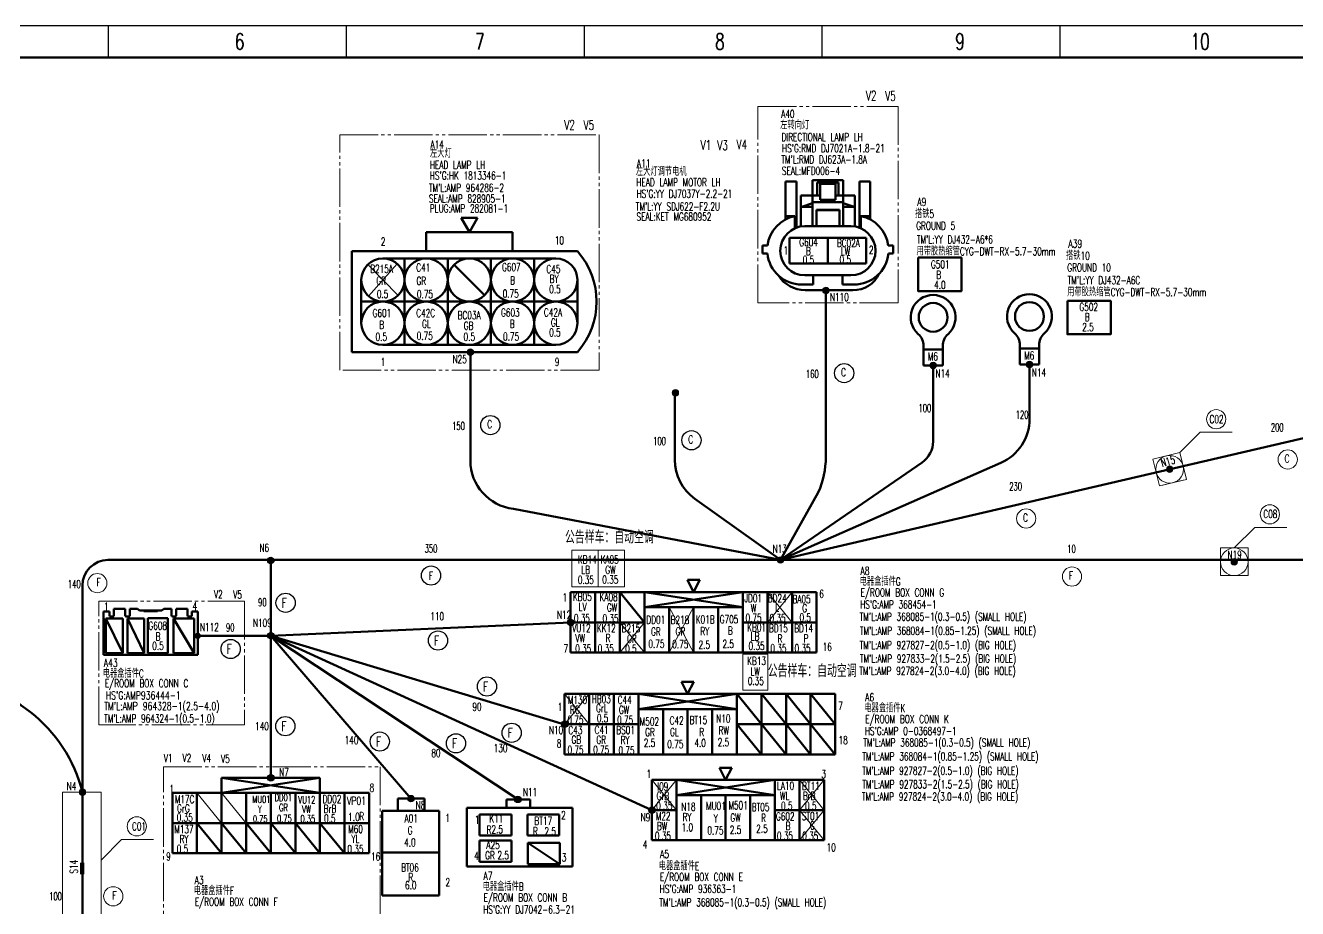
# Model space of a CAD drawing. Header units: millimetres. Extents: x 1685 to 4064, y 70 to 911.
# Drawn here: x 2031 to 2428.3, y 634.7 to 910.6 of the extents above; entities that cross this region are included whole.
import ezdxf
from ezdxf.enums import TextEntityAlignment as Align

# ---------------------------------------------------------------- set-up
doc = ezdxf.new("R2010")
doc.units = ezdxf.units.MM
doc.linetypes.add('PHANTOM', pattern=[17, 12, -1, 1, -1, 1, -1])
for name, color, linetype, lineweight in [('0Filament', 7, 'Continuous', 20), ('4CONTOUR', 4, 'Continuous', 50), ('5PHANTOM', 6, 'PHANTOM', 20)]:
    doc.layers.add(name, color=color, linetype=linetype, lineweight=lineweight)
doc.layers.add('2FRAM', color=2, linetype='Continuous')
doc.styles.add('HZ', font='TXT', dxfattribs={"width": 0.7, "height": 4, "bigfont": 'HZTXT'})

msp = doc.modelspace()

# ---------------------------------------------------------------- hatches: boundary and pattern name
at = {"lineweight": 9}
h = msp.add_hatch(color=256, dxfattribs=at)
edge = h.paths.add_edge_path()
edge.add_arc((2169.965, 808.546), 1, 0, 360)
h = msp.add_hatch(color=256, dxfattribs=at)
edge = h.paths.add_edge_path()
edge.add_arc((2234.009, 795.846), 1, 0, 360)
h = msp.add_hatch(color=256, dxfattribs=at)
edge = h.paths.add_edge_path()
edge.add_arc((2107.593, 743.475), 1, 0, 360)
h = msp.add_hatch(color=256, dxfattribs=at)
edge = h.paths.add_edge_path()
edge.add_arc((2201.272, 724.136), 1, 0, 360)
h = msp.add_hatch(color=256, dxfattribs=at)
edge = h.paths.add_edge_path()
edge.add_arc((2107.643, 719.978), 1, 0, 360)
h = msp.add_hatch(color=256, dxfattribs=at)
edge = h.paths.add_edge_path()
edge.add_arc((2199.434, 692.342), 1, 0, 360)
h = msp.add_hatch(color=256, dxfattribs=at)
edge = h.paths.add_edge_path()
edge.add_arc((2107.643, 675.579), 1, 0, 360)
h = msp.add_hatch(color=256, dxfattribs=at)
edge = h.paths.add_edge_path()
edge.add_arc((2151.396, 669.09), 1, 0, 360)
h = msp.add_hatch(color=256, dxfattribs=at)
edge = h.paths.add_edge_path()
edge.add_arc((2184.766, 668.82), 1, 0, 360)
h = msp.add_hatch(color=256, dxfattribs=at)
edge = h.paths.add_edge_path()
edge.add_arc((2226.688, 665.49), 1, 0, 360)
at = {"layer": '0Filament'}
h = msp.add_hatch(color=256, dxfattribs=at)
edge = h.paths.add_edge_path()
edge.add_arc((2281.017, 827.843), 1, 0, 360)
h = msp.add_hatch(color=256, dxfattribs=at)
edge = h.paths.add_edge_path()
edge.add_arc((2314.535, 804.422), 1, 0, 360)
h = msp.add_hatch(color=256, dxfattribs=at)
edge = h.paths.add_edge_path()
edge.add_arc((2344.627, 804.702), 1, 0, 360)
h = msp.add_hatch(color=256, dxfattribs=at)
edge = h.paths.add_edge_path()
edge.add_arc((2388.396, 771.985), 1, 0, 360)
h = msp.add_hatch(color=256, dxfattribs=at)
edge = h.paths.add_edge_path()
edge.add_arc((2266.829, 743.638), 1, 0, 360)
h = msp.add_hatch(color=256, dxfattribs=at)
edge = h.paths.add_edge_path()
edge.add_arc((2408.554, 743.061), 1, 0, 360)
h = msp.add_hatch(color=256, dxfattribs=at)
edge = h.paths.add_edge_path()
edge.add_arc((2084.787, 719.939), 1, 0, 360)
h = msp.add_hatch(color=256, dxfattribs=at)
edge = h.paths.add_edge_path()
edge.add_arc((2048.794, 671.077), 1, 0, 360)
msp.add_hatch(color=256, dxfattribs=at).paths.add_polyline_path([(2048.022, 645.425), (2048.022, 649.114), (2049.33, 649.114), (2049.33, 645.425)])

# ---------------------------------------------------------------- linework, layer by layer
for p, q in [((1685.279, 910.624), (2874.279, 910.624)), ((2056.842, 910.624), (2056.842, 900.624)), ((2131.154, 910.624), (2131.154, 900.624)), ((2205.467, 910.624), (2205.467, 900.624)), ((2279.779, 910.624), (2279.779, 900.624)), ((2354.092, 910.624), (2354.092, 900.624))]:
    msp.add_line(p, q)
at = {"lineweight": 9}
for centre in [(2169.965, 808.546), (2234.009, 795.846), (2107.593, 743.475), (2201.272, 724.136), (2107.643, 719.978), (2199.434, 692.342), (2107.643, 675.579), (2151.396, 669.09), (2184.766, 668.82), (2226.688, 665.49)]:
    msp.add_circle(centre, 1, dxfattribs=at)
for centre, radius in [((2286.713, 802.004), 3), ((2176.203, 785.764), 3), ((2239.003, 781.031), 3), ((2107.593, 743.475), 1), ((2157.673, 738.771), 3), ((2112.241, 730.25), 3), ((2201.272, 724.136), 1), ((2107.643, 719.978), 1), ((2159.84, 718.469), 3), ((2095.068, 715.817), 3), ((2175.131, 704.108), 3), ((2112.156, 691.72), 3), ((2182.857, 689.66), 3), ((2199.434, 692.342), 1), ((2141.665, 686.897), 3), ((2165.45, 686.341), 3), ((2107.643, 675.579), 1), ((2151.396, 669.09), 1), ((2184.766, 668.82), 1), ((2226.688, 665.49), 1)]:
    msp.add_circle(centre, radius)
at = {"layer": '0Filament', "color": 1}
for p, q in [((2137.911, 835.915), (2147.377, 826.291)), ((2138.147, 826.069), (2147.141, 836.137)), ((2209.849, 746.7), (2209.849, 735.236)), ((2262.74, 733.567), (2270.424, 724.136)), ((2262.74, 724.136), (2270.424, 733.567)), ((2232.006, 728.852), (2239.69, 714.705)), ((2232.006, 714.705), (2239.69, 728.852)), ((2216.639, 724.136), (2224.323, 714.705)), ((2216.639, 714.705), (2224.323, 724.136)), ((2199.394, 701.772), (2207.078, 692.342)), ((2199.394, 692.283), (2207.078, 701.772)), ((2226.632, 665.49), (2234.332, 674.921)), ((2226.648, 674.921), (2234.332, 665.49)), ((2272.75, 674.921), (2280.433, 665.49)), ((2272.75, 665.49), (2280.433, 674.921)), ((2272.75, 665.49), (2280.433, 656.059)), ((2272.75, 656.059), (2280.433, 665.49))]:
    msp.add_line(p, q, dxfattribs=at)
at = {"layer": '0Filament'}
for p, q in [((2391.566, 777.207), (2397.951, 783.592)), ((2397.951, 783.592), (2407.951, 783.592)), ((2383.173, 775.155), (2391.566, 777.207)), ((2385.226, 766.762), (2383.173, 775.155)), ((2391.566, 777.207), (2393.619, 768.814)), ((2393.619, 768.814), (2385.226, 766.762)), ((2386.222, 767.006), (2392.622, 768.571)), ((2408.554, 747.381), (2414.939, 753.765)), ((2414.939, 753.765), (2424.939, 753.765)), ((2404.234, 738.741), (2404.234, 747.381)), ((2404.234, 747.381), (2412.874, 747.381)), ((2412.874, 747.381), (2412.874, 738.741)), ((2404.234, 746.355), (2404.234, 739.766)), ((2412.874, 738.741), (2404.234, 738.741)), ((2054.621, 649.901), (2061.005, 656.285)), ((2061.005, 656.285), (2071.005, 656.285))]:
    msp.add_line(p, q, dxfattribs=at)
at = {"layer": '0Filament', "color": 4}
for p, q in [((2084.553, 670.864), (2092.237, 661.433)), ((2092.237, 670.864), (2099.92, 661.433))]:
    msp.add_line(p, q, dxfattribs=at)
at = {"layer": '0Filament', "color": 1}
for points in [[(2201.639, 746.7), (2218.059, 746.7), (2218.059, 735.236), (2201.639, 735.236)], [(2255.072, 714.238), (2262.862, 714.238), (2262.862, 702.939), (2255.072, 702.939)]]:
    msp.add_lwpolyline(points, close=True, dxfattribs=at)
at = {"layer": '0Filament'}
msp.add_lwpolyline([(2042.515, 591.058), (2054.621, 591.058), (2054.621, 671.046), (2042.515, 671.046)], close=True, dxfattribs=at)
for centre, radius in [((2281.017, 827.843), 1), ((2281.017, 827.843), 1), ((2314.535, 804.422), 1), ((2314.535, 804.422), 1), ((2344.627, 804.702), 1), ((2344.627, 804.702), 1), ((2402.934, 787.603), 3), ((2388.396, 771.985), 4.32), ((2425.269, 775.035), 3), ((2388.396, 771.985), 1), ((2388.396, 771.985), 1), ((2343.565, 756.588), 3), ((2419.687, 757.884), 3), ((2408.554, 743.061), 4.32), ((2266.829, 743.638), 1), ((2266.829, 743.638), 1), ((2408.554, 743.061), 1), ((2408.554, 743.061), 1), ((2053.43, 736.398), 3), ((2357.871, 738.463), 3), ((2048.794, 671.077), 1), ((2048.794, 671.077), 1), ((2065.753, 660.404), 3), ((2058.408, 638.57), 3)]:
    msp.add_circle(centre, radius, dxfattribs=at)
at = {"layer": '2FRAM', "linetype": 'ByBlock', "lineweight": 50}
msp.add_line((1695.279, 900.624), (4053.279, 900.624), dxfattribs=at)
at = {"layer": '4CONTOUR'}
for p, q in [((2276.83, 862.318), (2276.83, 857.518)), ((2276.83, 862.318), (2286.43, 862.318)), ((2286.43, 862.318), (2286.43, 857.518)), ((2271.79, 861.896), (2268.43, 861.896)), ((2268.43, 851.059), (2268.43, 861.896)), ((2271.79, 847.45), (2271.79, 861.896)), ((2278.27, 857.518), (2278.27, 861.598)), ((2278.27, 861.598), (2284.99, 861.598)), ((2279.23, 861.118), (2279.23, 856.117)), ((2279.23, 861.118), (2284.03, 861.118)), ((2284.03, 861.118), (2284.03, 856.117)), ((2284.99, 857.518), (2284.99, 861.598)), ((2294.83, 861.896), (2291.47, 861.896)), ((2291.47, 847.45), (2291.47, 861.896)), ((2294.83, 851.059), (2294.83, 861.896)), ((2273.23, 857.518), (2273.23, 853.918)), ((2273.23, 857.518), (2276.83, 857.518)), ((2276.83, 855.118), (2273.455, 853.918)), ((2276.83, 855.379), (2276.83, 857.518)), ((2276.83, 857.518), (2279.23, 857.518)), ((2276.83, 847.918), (2276.83, 855.379)), ((2276.83, 855.379), (2286.43, 855.379)), ((2279.23, 856.117), (2284.03, 856.117)), ((2284.03, 857.518), (2286.43, 857.518)), ((2286.43, 855.379), (2286.43, 857.518)), ((2290.03, 857.518), (2286.43, 857.518)), ((2286.43, 847.918), (2286.43, 855.379)), ((2286.43, 855.118), (2289.805, 853.918)), ((2290.03, 857.518), (2290.03, 853.918)), ((2167.065, 850.536), (2169.644, 846.07)), ((2172.223, 850.536), (2167.065, 850.536)), ((2169.644, 846.07), (2172.223, 850.536)), ((2268.43, 850.029), (2268.43, 851.059)), ((2268.43, 851.059), (2271.31, 851.059)), ((2271.31, 851.059), (2271.31, 847.255)), ((2273.23, 853.918), (2273.23, 847.823)), ((2273.23, 853.918), (2273.455, 853.918)), ((2273.455, 853.918), (2276.83, 853.918)), ((2278.03, 852.979), (2285.23, 852.979)), ((2278.03, 847.918), (2278.03, 852.979)), ((2278.03, 852.958), (2285.23, 852.958)), ((2285.23, 847.918), (2285.23, 852.979)), ((2286.43, 853.918), (2289.805, 853.918)), ((2290.03, 853.918), (2289.805, 853.918)), ((2290.03, 853.918), (2290.03, 847.823)), ((2291.95, 851.059), (2294.83, 851.059)), ((2291.95, 851.059), (2291.95, 847.255)), ((2294.83, 850.029), (2294.83, 851.059)), ((2288.83, 847.918), (2274.43, 847.918)), ((2183.144, 846.07), (2156.144, 846.07)), ((2156.144, 840.103), (2156.144, 846.07)), ((2183.144, 840.103), (2183.144, 846.07)), ((2269.63, 844.238), (2281.63, 844.238)), ((2269.63, 844.238), (2269.63, 836.238)), ((2281.63, 844.238), (2281.63, 836.238)), ((2281.63, 844.238), (2293.63, 844.238)), ((2293.63, 844.238), (2293.63, 836.238)), ((2132.894, 840.103), (2203.394, 840.103)), ((2132.894, 840.103), (2132.894, 808.603)), ((2261.23, 841.903), (2262.765, 841.903)), ((2261.23, 841.903), (2261.23, 839.39)), ((2262.725, 839.39), (2261.23, 839.39)), ((2302.03, 841.903), (2300.496, 841.903)), ((2300.535, 839.39), (2302.03, 839.39)), ((2302.03, 841.903), (2302.03, 839.39)), ((2142.644, 837.853), (2196.644, 837.853)), ((2149.394, 837.853), (2149.394, 810.853)), ((2162.894, 810.853), (2162.894, 837.853)), ((2164.871, 835.876), (2174.417, 826.33)), ((2176.394, 810.853), (2176.394, 837.853)), ((2189.894, 810.853), (2189.894, 837.853)), ((2269.63, 836.238), (2281.63, 836.238)), ((2281.63, 836.238), (2293.63, 836.238)), ((2135.894, 817.603), (2135.894, 831.103)), ((2203.394, 817.603), (2203.394, 831.103)), ((2288.83, 832.558), (2274.43, 832.558)), ((2277.07, 832.558), (2277.07, 829.678)), ((2286.19, 832.558), (2286.19, 829.678)), ((2273.47, 829.678), (2277.07, 829.678)), ((2274.515, 827.932), (2289.395, 827.932)), ((2280.991, 775.856), (2280.991, 827.743)), ((2286.19, 829.678), (2289.79, 829.678)), ((2135.894, 824.353), (2203.394, 824.353)), ((2142.644, 810.853), (2196.644, 810.853)), ((2309.829, 814.204), (2309.816, 814.204)), ((2309.816, 814.204), (2309.829, 814.204)), ((2339.921, 814.485), (2339.908, 814.485)), ((2339.908, 814.485), (2339.921, 814.485)), ((2341.587, 810.758), (2341.575, 810.758)), ((2341.575, 804.702), (2341.575, 810.758)), ((2341.575, 810.758), (2341.587, 810.758)), ((2341.575, 810.758), (2341.575, 804.702)), ((2341.587, 809.702), (2341.587, 810.758)), ((2341.587, 810.758), (2341.587, 809.702)), ((2347.587, 809.702), (2347.587, 810.758)), ((2347.587, 810.758), (2347.587, 809.702)), ((2132.894, 808.603), (2203.394, 808.603)), ((2169.956, 774.713), (2169.956, 808.603)), ((2311.495, 810.478), (2311.483, 810.478)), ((2311.483, 804.422), (2311.483, 810.478)), ((2311.483, 810.478), (2311.495, 810.478)), ((2311.483, 810.478), (2311.483, 804.422)), ((2311.495, 809.422), (2311.495, 810.478)), ((2311.495, 810.478), (2311.495, 809.422)), ((2311.795, 809.422), (2311.495, 809.422)), ((2311.495, 809.422), (2311.495, 804.422)), ((2317.495, 809.422), (2311.495, 809.422)), ((2317.495, 809.422), (2311.495, 809.422)), ((2311.495, 804.422), (2311.495, 809.422)), ((2311.795, 809.422), (2317.195, 809.422)), ((2317.495, 809.422), (2317.195, 809.422)), ((2317.495, 809.422), (2317.495, 810.478)), ((2317.495, 810.478), (2317.495, 809.422)), ((2317.495, 809.422), (2317.495, 804.422)), ((2341.887, 809.702), (2341.587, 809.702)), ((2341.587, 809.702), (2341.587, 804.702)), ((2347.587, 809.702), (2341.587, 809.702)), ((2347.587, 809.702), (2341.587, 809.702)), ((2341.587, 804.702), (2341.587, 809.702)), ((2341.887, 809.702), (2347.287, 809.702)), ((2347.587, 809.702), (2347.287, 809.702)), ((2347.587, 809.702), (2347.587, 804.702)), ((2311.495, 804.422), (2311.483, 804.422)), ((2311.483, 804.422), (2311.495, 804.422)), ((2311.483, 804.422), (2311.495, 804.422)), ((2311.495, 804.422), (2317.495, 804.422)), ((2317.495, 804.422), (2311.495, 804.422)), ((2314.495, 804.422), (2314.495, 780.692)), ((2341.587, 804.702), (2341.575, 804.702)), ((2341.575, 804.702), (2341.587, 804.702)), ((2341.575, 804.702), (2341.587, 804.702)), ((2341.587, 804.702), (2347.587, 804.702)), ((2347.587, 804.702), (2341.587, 804.702)), ((2344.627, 787.704), (2344.627, 804.702)), ((2233.302, 795.88), (2233.637, 795.858)), ((2233.637, 795.858), (2233.97, 795.846)), ((2233.803, 795.852), (2233.803, 774.955)), ((2233.97, 795.846), (2234.305, 795.839)), ((2234.305, 795.839), (2234.644, 795.842)), ((2234.644, 795.842), (2234.979, 795.855)), ((2478.244, 792.928), (2266.789, 743.638)), ((2311.032, 774.103), (2266.789, 743.638)), ((2266.789, 743.638), (2335.673, 773.977)), ((2266.829, 743.638), (2278.637, 764.706)), ((2266.809, 743.652), (2183.396, 759.609)), ((2240.082, 762.751), (2266.829, 743.638)), ((2056.719, 743.638), (3168.949, 743.604)), ((2107.643, 743.466), (2107.643, 719.978)), ((2048.787, 735.638), (2048.787, 132.289)), ((2237.776, 737.395), (2241.604, 737.395)), ((2237.776, 737.395), (2239.69, 733.567)), ((2239.69, 733.567), (2241.604, 737.395)), ((2201.272, 733.567), (2201.272, 724.136)), ((2208.956, 733.567), (2201.272, 733.567)), ((2208.956, 733.567), (2208.956, 724.136)), ((2216.639, 733.567), (2208.956, 733.567)), ((2216.639, 733.567), (2216.639, 724.136)), ((2224.323, 733.567), (2216.639, 733.567)), ((2216.639, 733.567), (2224.323, 724.136)), ((2224.323, 733.567), (2224.323, 724.136)), ((2262.74, 733.567), (2255.057, 733.567)), ((2255.057, 733.567), (2255.057, 724.136)), ((2262.74, 733.567), (2262.74, 724.136)), ((2270.424, 733.567), (2262.74, 733.567)), ((2270.424, 733.567), (2270.424, 724.136)), ((2278.108, 733.567), (2270.424, 733.567)), ((2278.108, 733.567), (2278.108, 724.136)), ((2055.4, 727.487), (2057.195, 727.487)), ((2055.4, 714.042), (2055.4, 727.487)), ((2057.195, 726.462), (2057.195, 727.487)), ((2058.6, 728.387), (2062.095, 728.387)), ((2058.6, 726.462), (2058.6, 728.387)), ((2062.095, 726.462), (2062.095, 728.387)), ((2065.972, 728.387), (2063.6, 728.387)), ((2063.6, 728.387), (2063.6, 726.462)), ((2065.972, 728.387), (2066.593, 727.89)), ((2066.593, 727.89), (2066.831, 727.89)), ((2066.831, 727.89), (2073.364, 727.89)), ((2067.948, 727.89), (2067.948, 727.59)), ((2067.948, 727.59), (2072.248, 727.59)), ((2069.698, 727.89), (2069.698, 727.59)), ((2070.498, 727.89), (2070.498, 727.59)), ((2072.248, 727.59), (2072.248, 727.89)), ((2073.602, 727.89), (2073.364, 727.89)), ((2074.224, 728.387), (2073.602, 727.89)), ((2074.224, 728.387), (2076.595, 728.387)), ((2076.595, 726.462), (2076.595, 728.387)), ((2078.1, 728.387), (2081.595, 728.387)), ((2078.1, 726.462), (2078.1, 728.387)), ((2081.595, 726.462), (2081.595, 728.387)), ((2083, 727.487), (2084.795, 727.487)), ((2083, 726.462), (2083, 727.487)), ((2084.795, 727.487), (2084.795, 714.042)), ((2232.006, 728.852), (2232.006, 714.705)), ((2239.69, 728.852), (2239.69, 714.705)), ((2247.373, 728.852), (2247.373, 714.705)), ((2056.114, 725.316), (2061.381, 714.475)), ((2056.114, 725.316), (2061.381, 725.316)), ((2056.114, 714.475), (2056.114, 725.316)), ((2058.075, 725.937), (2057.72, 725.937)), ((2061.381, 725.316), (2061.381, 714.475)), ((2063.075, 725.937), (2062.62, 725.937)), ((2062.804, 725.359), (2068.072, 725.359)), ((2062.804, 714.518), (2062.804, 725.359)), ((2062.804, 725.359), (2068.072, 714.518)), ((2068.072, 725.359), (2068.072, 714.518)), ((2069.175, 725.403), (2075.473, 725.403)), ((2069.175, 714.562), (2069.175, 725.403)), ((2075.473, 725.403), (2075.473, 714.562)), ((2077.575, 725.937), (2077.12, 725.937)), ((2077.248, 725.359), (2083.698, 725.359)), ((2077.248, 714.518), (2077.248, 725.359)), ((2077.248, 725.359), (2083.698, 714.518)), ((2082.475, 725.937), (2082.12, 725.937)), ((2083.698, 725.359), (2083.698, 714.518)), ((2107.643, 719.978), (2201.272, 724.136)), ((2201.272, 724.136), (2208.956, 724.136)), ((2201.272, 724.136), (2201.272, 714.705)), ((2208.956, 724.136), (2216.639, 724.136)), ((2208.956, 724.136), (2208.956, 714.705)), ((2216.639, 724.136), (2224.323, 724.136)), ((2216.639, 724.136), (2216.639, 714.705)), ((2224.323, 724.136), (2224.323, 714.705)), ((2255.057, 724.136), (2255.057, 714.705)), ((2255.057, 724.136), (2262.74, 724.136)), ((2262.74, 724.136), (2270.424, 724.136)), ((2262.74, 724.136), (2262.74, 714.705)), ((2270.424, 724.136), (2270.424, 714.705)), ((2270.424, 724.136), (2278.108, 724.136)), ((2278.108, 724.136), (2278.108, 714.705)), ((2107.643, 719.978), (2084.795, 719.978)), ((2107.643, 719.978), (2107.643, 675.579)), ((2107.643, 719.978), (2151.396, 669.09)), ((2107.643, 719.978), (2184.846, 668.82)), ((2107.643, 719.978), (2226.632, 665.49)), ((2107.643, 719.978), (2199.394, 692.283)), ((2084.795, 714.042), (2055.4, 714.042)), ((2061.381, 714.475), (2056.114, 714.475)), ((2068.072, 714.518), (2062.804, 714.518)), ((2075.473, 714.562), (2069.175, 714.562)), ((2083.698, 714.518), (2077.248, 714.518)), ((2201.272, 714.705), (2208.956, 714.705)), ((2208.956, 714.705), (2216.639, 714.705)), ((2216.639, 714.705), (2224.323, 714.705)), ((2224.323, 714.705), (2232.006, 714.705)), ((2232.006, 714.705), (2239.69, 714.705)), ((2239.69, 714.705), (2247.373, 714.705)), ((2247.373, 714.705), (2255.057, 714.705)), ((2255.057, 714.705), (2262.74, 714.705)), ((2262.74, 714.705), (2270.424, 714.705)), ((2270.424, 714.705), (2278.108, 714.705)), ((2235.898, 705.601), (2237.812, 701.772)), ((2235.898, 705.6), (2239.726, 705.6)), ((2237.812, 701.772), (2239.726, 705.601)), ((2207.078, 701.772), (2199.394, 701.772)), ((2199.394, 701.772), (2199.394, 692.342)), ((2207.078, 701.772), (2207.078, 692.342)), ((2214.761, 701.772), (2207.078, 701.772)), ((2214.761, 701.772), (2214.761, 692.342)), ((2222.445, 701.772), (2214.761, 701.772)), ((2222.445, 701.772), (2222.445, 692.342)), ((2260.862, 701.772), (2253.179, 701.772)), ((2253.179, 701.772), (2253.179, 692.342)), ((2260.862, 701.772), (2260.862, 692.342)), ((2268.546, 701.772), (2260.862, 701.772)), ((2268.546, 701.772), (2268.546, 692.342)), ((2276.229, 701.772), (2268.546, 701.772)), ((2276.229, 701.772), (2276.229, 692.342)), ((2283.913, 701.772), (2276.229, 701.772)), ((2283.913, 701.772), (2283.913, 692.342)), ((2230.128, 697.057), (2230.128, 682.911)), ((2237.812, 697.057), (2237.812, 682.911)), ((2245.495, 697.057), (2245.495, 682.911)), ((2199.394, 692.342), (2207.078, 692.342)), ((2199.394, 692.342), (2199.394, 682.911)), ((2207.078, 692.342), (2214.761, 692.342)), ((2207.078, 692.342), (2207.078, 682.911)), ((2214.761, 692.342), (2222.445, 692.342)), ((2214.761, 692.342), (2214.761, 682.911)), ((2222.445, 692.342), (2222.445, 682.911)), ((2253.179, 692.342), (2253.179, 682.911)), ((2253.179, 692.342), (2260.862, 692.342)), ((2260.862, 692.342), (2268.546, 692.342)), ((2260.862, 692.342), (2260.862, 682.911)), ((2268.546, 692.342), (2268.546, 682.911)), ((2268.546, 692.342), (2276.229, 692.342)), ((2276.229, 692.342), (2283.913, 692.342)), ((2276.229, 692.342), (2276.229, 682.911)), ((2283.913, 692.342), (2283.913, 682.911)), ((2199.394, 682.911), (2207.078, 682.911)), ((2207.078, 682.911), (2214.761, 682.911)), ((2214.761, 682.911), (2222.445, 682.911)), ((2222.445, 682.911), (2230.128, 682.911)), ((2230.128, 682.911), (2237.812, 682.911)), ((2237.812, 682.911), (2245.495, 682.911)), ((2245.495, 682.911), (2253.179, 682.911)), ((2253.179, 682.911), (2260.862, 682.911)), ((2260.862, 682.911), (2268.546, 682.911)), ((2268.546, 682.911), (2276.229, 682.911)), ((2276.229, 682.911), (2283.913, 682.911)), ((2247.785, 678.749), (2251.613, 678.749)), ((2247.785, 678.749), (2249.699, 674.921)), ((2249.699, 674.921), (2251.613, 678.749)), ((2226.648, 674.921), (2226.648, 665.49)), ((2234.332, 674.921), (2226.648, 674.921)), ((2234.332, 674.921), (2234.332, 665.49)), ((2272.75, 674.921), (2265.066, 674.921)), ((2265.066, 674.921), (2265.066, 665.49)), ((2272.75, 674.921), (2272.75, 665.49)), ((2280.433, 674.921), (2272.75, 674.921)), ((2280.433, 674.921), (2280.433, 665.49)), ((2084.553, 670.864), (2076.87, 670.864)), ((2076.87, 670.864), (2076.87, 661.433)), ((2084.553, 670.864), (2084.553, 661.433)), ((2092.237, 670.864), (2084.553, 670.864)), ((2092.237, 670.864), (2092.237, 661.433)), ((2099.92, 670.864), (2092.237, 670.864)), ((2099.92, 670.864), (2099.92, 661.433)), ((2107.604, 670.864), (2099.92, 670.864)), ((2115.287, 670.864), (2107.604, 670.864)), ((2107.604, 670.864), (2107.604, 661.433)), ((2115.287, 670.864), (2115.287, 661.433)), ((2122.971, 670.864), (2115.287, 670.864)), ((2122.971, 670.864), (2122.971, 661.433)), ((2130.654, 670.864), (2122.971, 670.864)), ((2130.654, 670.864), (2130.654, 661.433)), ((2138.338, 670.864), (2130.654, 670.864)), ((2138.338, 670.864), (2138.338, 661.433)), ((2147.25, 669.09), (2155.673, 669.09)), ((2147.25, 665.24), (2147.25, 669.09)), ((2155.673, 669.09), (2155.673, 665.24)), ((2181.244, 668.82), (2188.624, 668.82)), ((2181.244, 666.252), (2181.244, 668.82)), ((2188.624, 668.82), (2188.624, 666.252)), ((2242.015, 670.205), (2242.015, 656.059)), ((2249.699, 670.205), (2249.699, 656.059)), ((2257.382, 670.205), (2257.382, 656.059)), ((2142.453, 665.24), (2160.26, 665.24)), ((2142.453, 638.803), (2142.453, 665.24)), ((2160.26, 665.24), (2160.26, 638.803)), ((2168.889, 666.252), (2201.82, 666.252)), ((2168.889, 647.829), (2168.889, 666.252)), ((2172.836, 664.164), (2182.785, 664.164)), ((2172.836, 657.517), (2172.836, 664.164)), ((2182.785, 664.164), (2182.785, 657.517)), ((2187.794, 664.164), (2197.743, 664.164)), ((2187.794, 657.517), (2187.794, 664.164)), ((2197.743, 664.164), (2197.743, 657.517)), ((2201.82, 666.252), (2201.82, 647.829)), ((2226.648, 665.49), (2234.332, 665.49)), ((2226.648, 665.49), (2226.648, 656.059)), ((2234.332, 665.49), (2234.332, 656.059)), ((2265.066, 665.49), (2265.066, 656.059)), ((2265.066, 665.49), (2272.75, 665.49)), ((2272.75, 665.49), (2280.433, 665.49)), ((2272.75, 665.49), (2272.75, 656.059)), ((2280.433, 665.49), (2280.433, 656.059)), ((2076.87, 661.433), (2084.553, 661.433)), ((2076.87, 661.433), (2076.87, 652.002)), ((2084.553, 661.433), (2092.237, 661.433)), ((2084.553, 661.433), (2084.553, 652.002)), ((2092.237, 661.433), (2099.92, 661.433)), ((2092.237, 661.433), (2092.237, 652.002)), ((2099.92, 661.433), (2099.92, 652.002)), ((2099.92, 661.433), (2107.604, 661.433)), ((2107.604, 661.433), (2107.604, 652.002)), ((2107.604, 661.433), (2115.287, 661.433)), ((2115.287, 661.433), (2122.971, 661.433)), ((2115.287, 661.433), (2115.287, 652.002)), ((2122.971, 661.433), (2122.971, 652.002)), ((2122.971, 661.433), (2130.654, 661.433)), ((2130.654, 661.433), (2138.338, 661.433)), ((2130.654, 661.433), (2130.654, 652.002)), ((2138.338, 661.433), (2138.338, 652.002)), ((2182.785, 657.517), (2172.836, 657.517)), ((2172.836, 655.987), (2182.785, 655.987)), ((2172.836, 649.34), (2172.836, 655.987)), ((2182.785, 655.987), (2182.785, 649.34)), ((2197.743, 657.517), (2187.794, 657.517)), ((2226.648, 656.059), (2234.332, 656.059)), ((2234.332, 656.059), (2242.015, 656.059)), ((2242.015, 656.059), (2249.699, 656.059)), ((2249.699, 656.059), (2257.382, 656.059)), ((2257.382, 656.059), (2265.066, 656.059)), ((2265.066, 656.059), (2272.75, 656.059)), ((2272.75, 656.059), (2280.433, 656.059)), ((2076.87, 652.002), (2084.553, 652.002)), ((2084.553, 652.002), (2092.237, 652.002)), ((2092.237, 652.002), (2099.92, 652.002)), ((2099.92, 652.002), (2107.604, 652.002)), ((2107.604, 652.002), (2115.287, 652.002)), ((2115.287, 652.002), (2122.971, 652.002)), ((2122.971, 652.002), (2130.654, 652.002)), ((2130.654, 652.002), (2138.338, 652.002)), ((2142.453, 652.244), (2160.26, 652.244)), ((2187.911, 655.281), (2197.86, 655.281)), ((2187.911, 648.634), (2187.911, 655.281)), ((2197.86, 655.281), (2197.86, 648.634)), ((2201.82, 647.829), (2168.889, 647.829)), ((2182.785, 649.34), (2172.836, 649.34)), ((2197.86, 648.634), (2187.911, 648.634)), ((2160.26, 638.803), (2142.453, 638.803))]:
    msp.add_line(p, q, dxfattribs=at)
at = {"layer": '4CONTOUR', "linetype": 'Continuous'}
for p, q in [((2224.323, 733.567), (2255.057, 733.567)), ((2255.057, 728.852), (2224.323, 733.567)), ((2224.323, 728.852), (2255.057, 733.567)), ((2224.323, 728.852), (2255.057, 728.852)), ((2222.445, 701.772), (2253.179, 701.772)), ((2253.179, 697.057), (2222.445, 701.772)), ((2222.445, 697.057), (2253.179, 701.772)), ((2253.179, 701.772), (2260.862, 692.342)), ((2260.862, 701.772), (2268.546, 692.342)), ((2268.546, 701.772), (2276.229, 692.342)), ((2276.229, 701.772), (2283.913, 692.342)), ((2222.445, 697.057), (2253.179, 697.057)), ((2253.179, 692.342), (2260.862, 682.911)), ((2260.862, 692.342), (2268.546, 682.911)), ((2268.546, 692.342), (2276.229, 682.911)), ((2276.229, 692.342), (2283.913, 682.911)), ((2092.237, 675.579), (2122.971, 675.579)), ((2122.971, 670.864), (2092.237, 675.579)), ((2092.237, 670.864), (2122.971, 675.579)), ((2092.237, 670.864), (2092.237, 675.579)), ((2122.971, 670.864), (2122.971, 675.579)), ((2234.332, 674.921), (2265.066, 674.921)), ((2265.066, 670.205), (2234.332, 674.921)), ((2234.332, 670.205), (2265.066, 674.921)), ((2076.87, 670.864), (2107.604, 670.864)), ((2234.332, 670.205), (2265.066, 670.205)), ((2084.553, 661.433), (2092.237, 652.002)), ((2092.237, 661.433), (2099.92, 652.002)), ((2099.92, 661.433), (2107.604, 652.002)), ((2107.604, 661.433), (2115.287, 652.002)), ((2115.287, 661.433), (2122.971, 652.002)), ((2122.971, 661.433), (2130.654, 652.002)), ((2187.911, 655.281), (2197.86, 648.634))]:
    msp.add_line(p, q, dxfattribs=at)
at = {"layer": '4CONTOUR'}
for points in [[(2309.807, 838.122), (2323.34, 838.122), (2323.34, 827.625), (2309.807, 827.625)], [(2356.444, 824.573), (2369.977, 824.573), (2369.977, 814.165), (2356.444, 814.165)]]:
    msp.add_lwpolyline(points, close=True, dxfattribs=at)
for centre in [(2142.644, 831.103), (2156.144, 831.103), (2169.644, 831.103), (2183.144, 831.103), (2196.644, 831.103), (2142.644, 817.603), (2156.144, 817.603), (2169.644, 817.603), (2183.144, 817.603), (2196.644, 817.603)]:
    msp.add_circle(centre, 6.75, dxfattribs=at)
for centre, radius, start, end in [((2273.47, 840.478), 10.8, 101.53696, 172.41765), ((2289.79, 840.478), 10.8, 7.58235, 78.46304), ((2274.43, 840.238), 7.68, 90, 270), ((2288.83, 840.238), 7.68, 270, 90), ((2185.722, 824.353), 23.672, 318.29108, 41.70892), ((2273.47, 840.478), 10.8, 185.77896, 270), ((2289.79, 840.478), 10.8, 270, 354.22103), ((2274.515, 837.772), 9.84, 212.6314, 270), ((2289.672, 836.685), 8.758, 268.18266, 336.13046), ((2344.588, 819.702), 7, 90.00539, 228.18804), ((2344.587, 819.702), 7, 311.81195, 89.99462), ((2314.496, 819.422), 7, 90.00539, 228.18804), ((2314.496, 819.422), 4.5, 90.00526, 269.99474), ((2314.482, 819.422), 4.5, 270.00525, 89.99476), ((2314.495, 819.422), 7, 311.81195, 89.99462), ((2314.495, 819.422), 4.5, 270.00525, 89.99476), ((2344.588, 819.702), 4.5, 90.00526, 269.99474), ((2344.574, 819.702), 4.5, 270.00525, 89.99476), ((2344.587, 819.702), 4.5, 270.00525, 89.99476), ((2306.495, 810.478), 5, 359.99954, 48.18632), ((2322.495, 810.478), 5, 131.81361, 180.00039), ((2336.587, 810.758), 5, 359.99954, 48.18632), ((2352.587, 810.758), 5, 131.81361, 180.00039), ((2329.627, 787.704), 15, 293.76998, 0), ((2306.495, 780.692), 8, 304.55013, 0), ((2248.803, 774.955), 15, 180, 234.45046), ((2251.825, 776.19), 29.168, 336.81349, 359.34351), ((2185.163, 774.713), 15.207, 180, 263.32767), ((2056.787, 735.638), 8, 90, 180), ((2057.72, 726.462), 0.525, 179.99896, 270.00092), ((2058.075, 726.462), 0.525, 269.99896, 0.00093), ((2062.62, 726.462), 0.525, 179.99896, 270.00092), ((2063.075, 726.462), 0.525, 269.99896, 0.00093), ((2077.12, 726.462), 0.525, 179.99896, 270.00092), ((2077.575, 726.462), 0.525, 269.99896, 0.00093), ((2082.12, 726.462), 0.525, 179.99896, 270.00092), ((2082.475, 726.462), 0.525, 269.99896, 0.00093), ((2004.301, 659.977), 45.842, 13.97153, 90)]:
    msp.add_arc(centre, radius, start, end, dxfattribs=at)
for centre, major_axis, start_param, end_param in [((2314.495, 819.422), (0, 4.5), 6.2831788, 9.4247713), ((2314.482, 819.422), (0, -4.5), 6.2831788, 9.4247713), ((2314.495, 819.422), (0, 4.5), 3.1415863, 6.2831788), ((2344.587, 819.702), (0, 4.5), 6.2831788, 9.4247713), ((2344.574, 819.702), (0, -4.5), 6.2831788, 9.4247713), ((2344.587, 819.702), (0, 4.5), 3.1415863, 6.2831788)]:
    msp.add_ellipse(centre, major_axis=major_axis, ratio=0.9999166, start_param=start_param, end_param=end_param, dxfattribs=at)
at = {"layer": '5PHANTOM'}
for points in [[(2259.794, 885.339), (2303.548, 885.339), (2303.548, 823.979), (2259.794, 823.979)], [(2129.133, 876.441), (2210.142, 876.441), (2210.142, 802.913), (2129.133, 802.913)], [(2053.936, 730.77), (2099.447, 730.77), (2099.447, 692.121), (2053.936, 692.121)], [(2074.121, 679.032), (2141.745, 679.032), (2141.745, 620.069), (2074.121, 620.069)]]:
    msp.add_lwpolyline(points, close=True, dxfattribs=at)

# ---------------------------------------------------------------- texts
at = {"style": 'HZ', "width": 0.67}
for s, p in [('左大灯调节电机', (2221.654, 866.179)), ('HEAD LAMP MOTOR LH', (2221.805, 862.873)), ("HS'G:YY DJ7037Y-2.2-21", (2221.866, 859.299)), ('搭铁5', (2308.839, 852.982)), ('GROUND 5 ', (2309.224, 849.289)), ('搭铁10', (2356.02, 839.927)), ('GROUND 10 ', (2356.406, 836.234)), ('用带胶热缩管CYG-DWT-RX-5.7-30mm', (2356.389, 828.56)), ('1', (2198.76, 733.187)), ('6', (2278.947, 734.286)), ('7', (2199.051, 717.229)), ('16', (2279.985, 717.756)), ('7', (2284.842, 699.361)), ('1', (2197.227, 698.97)), ('8', (2196.937, 687.547)), ('电器盒插件E', (2228.813, 649.256)), ('E/ROOM BOX CONN E', (2229.122, 645.846)), ("HS'G:AMP 936363-1", (2229.108, 642.118))]:
    msp.add_text(s, height=2.5, dxfattribs=at).set_placement(p, align=Align.TOP_LEFT)
at = {"style": 'HZ'}
for s, width, p in [("TM'L:YY SDJ622-F2.2U", 0.67, (2221.618, 852.805)), ('SEAL:KET MG680952', 0.67, (2221.849, 849.648)), ("TM'L:YY DJ432-A6*6", 0.67, (2309.423, 842.521)), ("TM'L:YY DJ432-A6C", 0.67, (2356.51, 829.778)), ('160', 0.618, (2274.77, 800.484)), ('C', 0.7, (2285.714, 801.03)), ('C', 0.7, (2175.203, 784.79)), ('150', 0.618, (2164.259, 784.244)), ('100', 0.618, (2227.06, 779.51)), ('C', 0.7, (2238.004, 780.056)), ('N6', 0.67, (2104.073, 746.209)), ('350', 0.618, (2155.67, 745.958)), ('F', 0.7, (2156.963, 737.455)), ('90', 0.618, (2103.665, 729.155)), ('N12', 0.67, (2197.032, 725.24)), ('N112', 0.67, (2085.512, 721.393)), ('N109', 0.67, (2102.052, 722.712)), ('N7', 0.67, (2110.208, 676.066)), ('1', 0.67, (2224.999, 675.567)), ('3', 0.67, (2279.598, 675.489)), ('1', 0.67, (2075.931, 670.863)), ('8', 0.67, (2138.482, 671.235)), ('N11', 0.67, (2186.361, 669.895)), ('N8', 0.67, (2152.882, 665.797)), ('1', 0.67, (2162.086, 661.816)), ('1', 0.67, (2171.341, 661.248)), ('2', 0.67, (2198.316, 662.669)), ('N9', 0.67, (2223.148, 662.009)), ('4', 0.67, (2223.787, 653.496)), ('9', 0.67, (2074.948, 649.774)), ('16', 0.67, (2138.927, 649.737)), ('4', 0.67, (2171.094, 650.009)), ('3', 0.67, (2198.502, 649.454)), ('10', 0.67, (2281.208, 652.607)), ('2', 0.67, (2162.187, 641.697))]:
    msp.add_text(s, height=2.5, dxfattribs=dict(at, width=width)).set_placement(p)
for s, insert, char_height, width, attachment_point in [('6', (2097.896, 905.615), 5, 50, 5), ('7', (2172.896, 905.615), 5, 50, 5), ('8', (2247.896, 905.615), 5, 50, 5), ('9', (2322.896, 905.615), 5, 50, 5), ('10', (2397.896, 905.615), 5, 50, 5), ('A11', (2221.935, 868.773), 2.5, 39.54279, 1), ('A9', (2309.54, 856.742), 2.5, 39.54279, 1), ('A39', (2356.721, 843.687), 2.5, 39.54279, 1), ('F', (2111.014, 731.73), 3, 150, 1), ('F', (2158.613, 719.949), 3, 150, 1), ('F', (2093.841, 717.297), 3, 150, 1), ('F', (2173.904, 705.588), 3, 150, 1), ('F', (2110.93, 693.2), 3, 150, 1), ('F', (2140.439, 688.377), 3, 150, 1), ('F', (2164.223, 687.821), 3, 150, 1), ('F', (2181.63, 691.14), 3, 150, 1), ('A5', (2229.174, 653.017), 2.5, 39.54279, 1), ('A7', (2174.034, 646.211), 2.5, 39.54279, 1)]:
    msp.add_mtext(s, dxfattribs=dict(at, insert=insert, char_height=char_height, width=width, attachment_point=attachment_point))
at = {"layer": '0Filament', "style": 'HZ'}
for s, height, width, p in [('V2', 3, 0.67, (2293.529, 887.155)), ('V5', 3, 0.67, (2299.553, 887.064)), ('V2', 3, 0.67, (2199.31, 878.057)), ('V5', 3, 0.67, (2205.334, 877.966)), ('V1', 3, 0.67, (2241.905, 871.759)), ('V3', 3, 0.67, (2247.098, 871.692)), ('V4', 3, 0.67, (2253.098, 871.932)), ('左大灯', 2.5, 0.67, (2157.342, 869.349)), ("HS'G:HK 1813346-1", 2.5, 0.67, (2157.293, 862.463)), ("TM'L:AMP 964286-2 ", 2.5, 0.67, (2156.998, 858.668)), ('SEAL:AMP 828905-1 ', 2.5, 0.67, (2156.998, 855.264)), ('PLUG:AMP 282081-1', 2.5, 0.67, (2157.29, 852.194)), ('2', 2.5, 0.67, (2141.975, 841.828)), ('10', 2.5, 0.67, (2196.331, 842.233)), ('B215A', 2.5, 0.67, (2138.665, 833.321)), ('GR', 2.5, 0.67, (2140.593, 829.627)), ('0.5', 2.5, 0.67, (2140.732, 825.469)), ('N110', 2.5, 0.67, (2282.252, 824.525)), ('1', 2.5, 0.67, (2141.975, 804.247)), ('N25', 2.5, 0.67, (2164.394, 805.109)), ('9', 2.5, 0.67, (2196.331, 804.247)), ('N14', 2.5, 0.67, (2315.238, 800.654)), ('N14', 2.5, 0.67, (2345.33, 800.935)), ('100', 2.5, 0.618, (2309.947, 789.819)), ('120', 2.5, 0.618, (2340.297, 787.777)), ('C02', 2.5, 0.67, (2400.836, 786.369)), ('200', 2.5, 0.618, (2419.997, 783.803)), ('C', 2.5, 0.7, (2424.269, 774.06)), ('230', 2.5, 0.618, (2338.293, 765.356)), ('C08', 2.5, 0.67, (2417.64, 756.75)), ('C', 2.5, 0.7, (2342.565, 755.614)), ('N13', 2.5, 0.67, (2264.376, 745.865)), ('10', 2.5, 0.618, (2356.399, 745.847)), ('N19', 2.5, 0.67, (2406.449, 744.022)), ('F', 2.5, 0.7, (2356.872, 737.488)), ('140', 2.5, 0.618, (2044.258, 734.847)), ('F', 2.5, 0.7, (2053.137, 735.424)), ('V2', 2.5, 0.67, (2089.86, 731.652)), ('V5', 2.5, 0.67, (2095.883, 731.561)), ('BD24', 2.5, 0.67, (2262.859, 730.453)), ('1', 2.5, 0.67, (2055.556, 727.823)), ('4', 2.5, 0.67, (2083.198, 727.939)), ('110', 2.5, 0.67, (2157.418, 724.782)), ('L', 2.5, 0.67, (2265.152, 727.527)), ('90', 2.5, 0.618, (2093.606, 721.294)), ('B215', 2.5, 0.67, (2217.206, 721.038)), ('0.35', 2.5, 0.67, (2263.412, 724.228)), ('GR', 2.5, 0.67, (2218.874, 717.756)), ('0.5', 2.5, 0.67, (2218.305, 714.628)), ('A43', 2.5, 0.7, (2055.442, 710.237)), ("TM'L:AMP 964328-1(2.5-4.0)", 2.5, 0.7, (2055.557, 696.747)), ("HS'G:AMP936444-1", 2.5, 0.7, (2056.093, 700.085)), ('M130 ', 2.5, 0.67, (2200.379, 698.65)), ('90', 2.5, 0.67, (2170.584, 696.519)), ('RG', 2.5, 0.67, (2201.095, 695.562)), ('140', 2.5, 0.67, (2102.712, 690.441)), ('N10', 2.5, 0.67, (2194.504, 689.264)), ('0.75', 2.5, 0.67, (2200.268, 692.415)), ('140', 2.5, 0.67, (2130.681, 686.128)), ('80', 2.5, 0.67, (2157.776, 682.061)), ('130', 2.5, 0.67, (2177.261, 683.612)), ('V1', 2.5, 0.67, (2074.217, 680.495)), ('V2', 2.5, 0.67, (2080.043, 680.534)), ('V4', 2.5, 0.67, (2086.246, 680.472)), ('V5', 2.5, 0.67, (2092.058, 680.233)), ('N4', 2.5, 0.67, (2043.861, 671.68)), ('BT11', 2.5, 0.67, (2273.558, 671.81)), ('BrB', 2.5, 0.67, (2273.82, 668.734)), ('0.5', 2.5, 0.67, (2274.478, 665.569)), ('C01', 2.5, 0.67, (2064.258, 659.17)), ('100', 2.5, 0.618, (2038.386, 637.318)), ('F', 2.5, 0.7, (2058.115, 637.596))]:
    msp.add_text(s, height=height, dxfattribs=dict(at, width=width)).set_placement(p)
at = {"layer": '0Filament', "linetype": 'ByBlock', "lineweight": 0, "style": 'HZ', "width": 0.67}
msp.add_text('A40', height=2.5, dxfattribs=at).set_placement((2267.055, 884.221), align=Align.TOP_LEFT)
for s, p in [('左转向灯', (2266.751, 878.177)), ('1', (2267.77, 839.075)), ('2', (2294.443, 839.228))]:
    msp.add_text(s, height=2.5, dxfattribs=at).set_placement(p)
at = {"layer": '0Filament', "style": 'HZ', "width": 0.67}
for s, p in [('A14', (2157.511, 874.639)), ('DIRECTIONAL LAMP LH', (2267.152, 877.013)), ('HEAD LAMP LH', (2157.309, 868.311)), ('用带胶热缩管CYG-DWT-RX-5.7-30mm', (2309.302, 841.303)), ('M6', (2312.855, 808.477)), ('M6', (2342.947, 808.757)), ('电器盒插件G', (2291.552, 738.131)), ('E/ROOM BOX CONN G', (2291.862, 734.72)), ("TM'L:AMP 368085-1(0.3-0.5) (SMALL HOLE)", (2291.548, 727.173)), ("HS'G:AMP 368454-1", (2291.732, 730.973)), ("TM'L:AMP 368084-1(0.85-1.25) (SMALL HOLE)", (2291.622, 722.765)), ("TM'L:AMP 927827-2(0.5-1.0) (BIG HOLE)", (2291.566, 718.3)), ("TM'L:AMP 927833-2(1.5-2.5) (BIG HOLE)", (2291.622, 714.059)), ('电器盒插件C', (2055.123, 709.384)), ("TM'L:AMP 927824-2(3.0-4.0) (BIG HOLE)", (2291.448, 710.217)), ('E/ROOM BOX CONN C', (2055.767, 706.356)), ("TM'L:AMP 964324-1(0.5-1.0) ", (2055.55, 695.361)), ('电器盒插件K', (2293.011, 698.601)), ('E/ROOM BOX CONN K', (2293.321, 695.191)), ("HS'G:AMP 0-0368497-1", (2293.191, 691.444)), ('18', (2284.969, 688.59)), ("TM'L:AMP 368085-1(0.3-0.5) (SMALL HOLE)", (2292.702, 687.84)), ("TM'L:AMP 368084-1(0.85-1.25) (SMALL HOLE)", (2292.408, 683.501)), ("TM'L:AMP 927827-2(0.5-1.0) (BIG HOLE)", (2292.352, 679.036)), ("TM'L:AMP 927833-2(1.5-2.5) (BIG HOLE)", (2292.408, 674.794)), ("TM'L:AMP 927824-2(3.0-4.0) (BIG HOLE)", (2292.234, 670.953)), ('电器盒插件F', (2083.556, 641.524)), ('电器盒插件B', (2173.785, 642.828)), ('E/ROOM BOX CONN B', (2174.094, 639.418)), ('E/ROOM BOX CONN F', (2083.866, 638.114)), ("TM'L:AMP 368085-1(0.3-0.5) (SMALL HOLE)", (2228.958, 637.918)), ("HS'G:YY DJ7042-6.3-21", (2173.965, 635.671))]:
    msp.add_text(s, height=2.5, dxfattribs=at).set_placement(p, align=Align.TOP_LEFT)
at = {"layer": '0Filament', "lineweight": 0, "style": 'HZ', "width": 0.67}
for s, p in [("HS'G:RMD DJ7021A-1.8-21", (2267.313, 870.984)), ("TM'L:RMD DJ623A-1.8A", (2267.082, 867.511)), ('SEAL:MFD006-4', (2267.247, 863.951))]:
    msp.add_text(s, height=2.5, dxfattribs=at).set_placement(p)
at = {"layer": '0Filament', "color": 3, "style": 'HZ', "width": 0.67}
for s, p in [('G604', (2272.688, 844.149)), ('0.5', (2273.75, 838.644)), ('B', (2274.779, 841.406)), ('C45', (2193.698, 835.772)), ('G501', (2313.821, 837.237)), ('BY', (2194.711, 832.698)), ('4.0', (2314.806, 830.791)), ('B', (2315.495, 833.974)), ('0.5', (2194.575, 829.464)), ('G502', (2360.18, 823.919)), ('C42A', (2192.928, 822.233)), ('GL', (2195.106, 819.04)), ('B', (2361.882, 820.773)), ('0.5', (2194.57, 815.972)), ('2.5', (2361.075, 817.633)), ('K11', (2175.875, 664.153)), ('R', (2175.053, 660.593)), ('2.5', (2176.556, 660.731)), ('A25', (2174.97, 655.856)), ('GR', (2174.564, 652.621)), ('2.5', (2178.41, 652.651))]:
    msp.add_text(s, height=2.5, dxfattribs=at).set_placement(p, align=Align.TOP_LEFT)
for s, p in [('BC02A', (2284.445, 841.413)), ('0.5', (2285.281, 836.22)), ('LW', (2285.661, 838.906)), ('C41', (2153.043, 833.736)), ('G607', (2179.842, 833.895)), ('GR', (2153.112, 829.579)), ('B', (2182.365, 829.738)), ('0.75', (2153.251, 825.422)), ('0.75', (2180.05, 825.581)), ('G601', (2139.414, 819.529)), ('C42C', (2153.042, 819.539)), ('GL', (2154.86, 816.117)), ('BC03A', (2165.987, 818.828)), ('G603', (2179.526, 819.667)), ('B', (2182.286, 816.143)), ('0.5', (2140.34, 812.112)), ('B', (2141.502, 815.865)), ('0.75', (2153.204, 812.408)), ('0.5', (2167.844, 812.107)), ('GB', (2167.886, 815.579)), ('0.75', (2180.169, 812.184)), ('KB05', (2201.971, 730.865)), ('KA08', (2210.297, 730.814)), ('JD01', (2255.528, 730.445)), ('BA05', (2270.563, 730.137)), ('LV', (2203.754, 727.763)), ('GW', (2212.597, 727.501)), ('W', (2257.561, 727.282)), ('G', (2273.605, 727.336)), ('G608', (2069.377, 721.857)), ('0.35', (2202.27, 724.197)), ('KK12 ', (2209.458, 721.094)), ('0.35', (2211.217, 724.083)), ('K01B', (2240.357, 723.805)), ('G705', (2247.83, 723.852)), ('0.75', (2255.901, 724.289)), ('KB01', (2256.424, 721.319)), ('BD15', (2263.222, 721.063)), ('BD14', (2271.112, 721.053)), ('0.5', (2272.768, 724.414)), ('B', (2071.668, 718.474)), ('R ', (2212.231, 717.982)), ('RY', (2241.792, 720.123)), ('B', (2250.417, 720.316)), ('LB', (2257.525, 718.53)), ('R', (2265.906, 717.811)), ('P', (2274.048, 717.899)), ('0.5', (2070.585, 715.557)), ('0.35', (2209.741, 714.733)), ('2.5', (2241.231, 715.906)), ('2.5', (2248.698, 716.138)), ('0.35', (2256.849, 715.522)), ('0.35', (2263.662, 714.809)), ('0.35', (2271.207, 714.781)), ('C44', (2215.969, 698.665)), ('GW', (2216.345, 695.565)), ('C43', (2200.563, 689.221)), ('C41', (2208.765, 689.292)), ('0.75', (2215.784, 692.429)), ('M502', (2222.848, 691.918)), ('C42', (2232.2, 692.255)), ('BT15', (2238.415, 692.384)), ('N10', (2246.724, 692.836)), ('RW', (2247.499, 689.124)), ('GB', (2201.545, 686.255)), ('GR', (2209.306, 686.204)), ('2.5', (2224.127, 685.256)), ('GR', (2224.556, 688.628)), ('GL', (2232.318, 688.637)), ('4.0', (2239.934, 685.22)), ('R', (2241.457, 688.629)), ('2.5', (2247.222, 685.447)), ('0.75', (2200.294, 683.055)), ('0.75', (2208.294, 683.082)), ('0.75', (2231.466, 684.83)), ('LA10', (2265.731, 671.862)), ('M17C', (2077.644, 667.646)), ('N18 ', (2235.844, 665.305)), ('M501', (2250.575, 665.734)), ('BT05 ', (2257.847, 665.202)), ('WL', (2266.674, 668.663)), ('0.5', (2267.004, 665.578)), ('0.35', (2078.229, 661.932)), ('GrG', (2078.335, 664.782)), ('A01', (2149.407, 661.656)), ('M22 ', (2227.875, 662.391)), ('RY ', (2236.242, 662.059)), ('GW', (2251.161, 661.882)), ('R ', (2260.763, 661.782)), ('G602', (2265.404, 662.293)), ('M137 ', (2077.473, 658.259)), ('M60', (2131.795, 658.339)), ('G', (2150.376, 657.91)), ('R', (2189.521, 657.645)), ('BT17', (2189.95, 660.905)), ('2.5', (2193.105, 657.601)), ('BW', (2228.22, 659.267)), ('1.0', (2235.917, 658.85)), ('2.5', (2250.984, 658.081)), ('2.5', (2259.24, 658.43)), ('B', (2268.466, 659.278)), ('RY', (2079.114, 655.174)), ('YL', (2132.78, 655.243)), ('4.0', (2149.257, 654.155)), ('0.35', (2227.601, 656.161)), ('0.35', (2265.707, 656.17)), (' 0.5', (2076.726, 652.124)), ('0.35', (2131.548, 652.081)), ('BT06', (2148.321, 646.319)), ('R', (2150.591, 643.261)), ('6.0', (2149.547, 640.756))]:
    msp.add_text(s, height=2.5, dxfattribs=at).set_placement(p)
at = {"layer": '0Filament', "style": 'HZ', "width": 0.67}
for s, rotation, p in [('N15', 15.93756, (2386.042, 772.641)), ('S14', 90, (2047.312, 645.639))]:
    msp.add_text(s, height=2.5, rotation=rotation, dxfattribs=at).set_placement(p)
at = {"layer": '0Filament', "color": 1, "style": 'HZ', "width": 0.67}
for p in [(2199.511, 748.783), (2262.862, 707.008)]:
    msp.add_text('公告样车：自动空调', height=4, dxfattribs=at).set_placement(p)
at = {"layer": '0Filament', "color": 2, "style": 'HZ', "width": 0.67}
for s, p in [('KB14', (2203.527, 742.497)), ('KA05', (2210.632, 742.522)), ('LB', (2204.592, 739.323)), ('GW', (2212.103, 739.31)), ('0.35', (2203.518, 736.153)), ('0.35', (2211.157, 736.246)), ('KB13', (2256.413, 710.845)), ('LW', (2257.443, 707.569)), ('0.35', (2256.601, 704.57))]:
    msp.add_text(s, height=2.5, dxfattribs=at).set_placement(p)
at = {"layer": '0Filament', "color": 6, "style": 'HZ', "width": 0.67}
for s, height, p in [('VU12 ', 2.5, (2201.774, 721.094)), ('DD01', 2.5, (2224.936, 723.707)), ('VW ', 2.5, (2202.758, 717.982)), ('GR', 2.5, (2226.387, 720.015)), ('0.35', 2.5, (2202.675, 714.705)), ('0.75', 2.5, (2225.563, 716.188)), ('0.5', 2.5, (2209.452, 692.964)), ('BS01', 2.5, (2215.529, 689.26)), ('RY', 2.5, (2216.88, 686.093)), ('0.75', 2.5, (2216.201, 682.911)), ('MU01', 2.17, (2101.866, 667.746)), ('VU12 ', 2.3047, (2116.233, 667.548)), ('DD02', 2.5, (2123.79, 667.687)), ('MU01', 2.5, (2243.579, 665.551)), ('0.75', 2.17, (2102.013, 661.68)), ('Y', 2.17, (2103.574, 664.672)), ('0.35', 2.3047, (2116.863, 661.601)), ('VW ', 2.3047, (2117.394, 664.648)), ('BrB', 2.5, (2124.114, 664.664)), ('0.5', 2.5, (2124.251, 661.629)), ('Y', 2.5, (2245.932, 661.659)), ('0.75', 2.5, (2243.988, 657.898))]:
    msp.add_text(s, height=height, dxfattribs=at).set_placement(p)
at = {"layer": '0Filament', "color": 0, "style": 'HZ', "width": 0.67}
for s, p in [('B218', (2232.536, 723.685)), ('GR', (2234.07, 720.039)), ('0.75', (2233.019, 716.056)), ('I09', (2228.347, 671.639)), ('0.35', (2228.028, 665.565)), ('GrB', (2228.125, 668.673)), ('ST01 ', (2273.472, 662.389)), ('G ', (2275.998, 659.455)), ('0.35', (2273.614, 656.16))]:
    msp.add_text(s, height=2.5, dxfattribs=at).set_placement(p)
at = {"layer": '0Filament', "char_height": 2.5, "width": 39.54279, "attachment_point": 1, "style": 'HZ'}
for s, insert in [('A8', (2291.801, 741.514)), ('A6', (2293.258, 701.983)), ('A3', (2083.803, 644.906))]:
    msp.add_mtext(s, dxfattribs=dict(at, insert=insert))
at = {"layer": '0Filament', "color": 6, "attachment_point": 7, "style": 'HZ'}
for s, insert, char_height, width in [('{\\W0.67;HB03}', (2207.877, 698.915), 2.5, 13.39317), ('{\\W0.67;GrL}', (2209.203, 696.093), 2.5, 14.81127), ('{\\W0.67;DD01 }', (2108.809, 668.271), 2.30471, 9.37522), ('{\\W0.67;0.75}', (2109.54, 661.729), 2.30471, 10.36789), ('{\\W0.67;GR}', (2110.177, 665.15), 2.30471, 10.36789)]:
    msp.add_mtext(s, dxfattribs=dict(at, insert=insert, char_height=char_height, width=width))
at = {"layer": '0Filament', "color": 6, "char_height": 2.5, "attachment_point": 7, "style": 'HZ'}
for s, insert in [('VP01', (2131.43, 667.168)), ('1.0', (2131.685, 662.122)), ('R', (2135.211, 662.32))]:
    msp.add_mtext_dynamic_manual_height_columns(s, width=86.10353, gutter_width=1, heights=[0], dxfattribs=dict(at, insert=insert))

doc.saveas('drawing.dxf')
